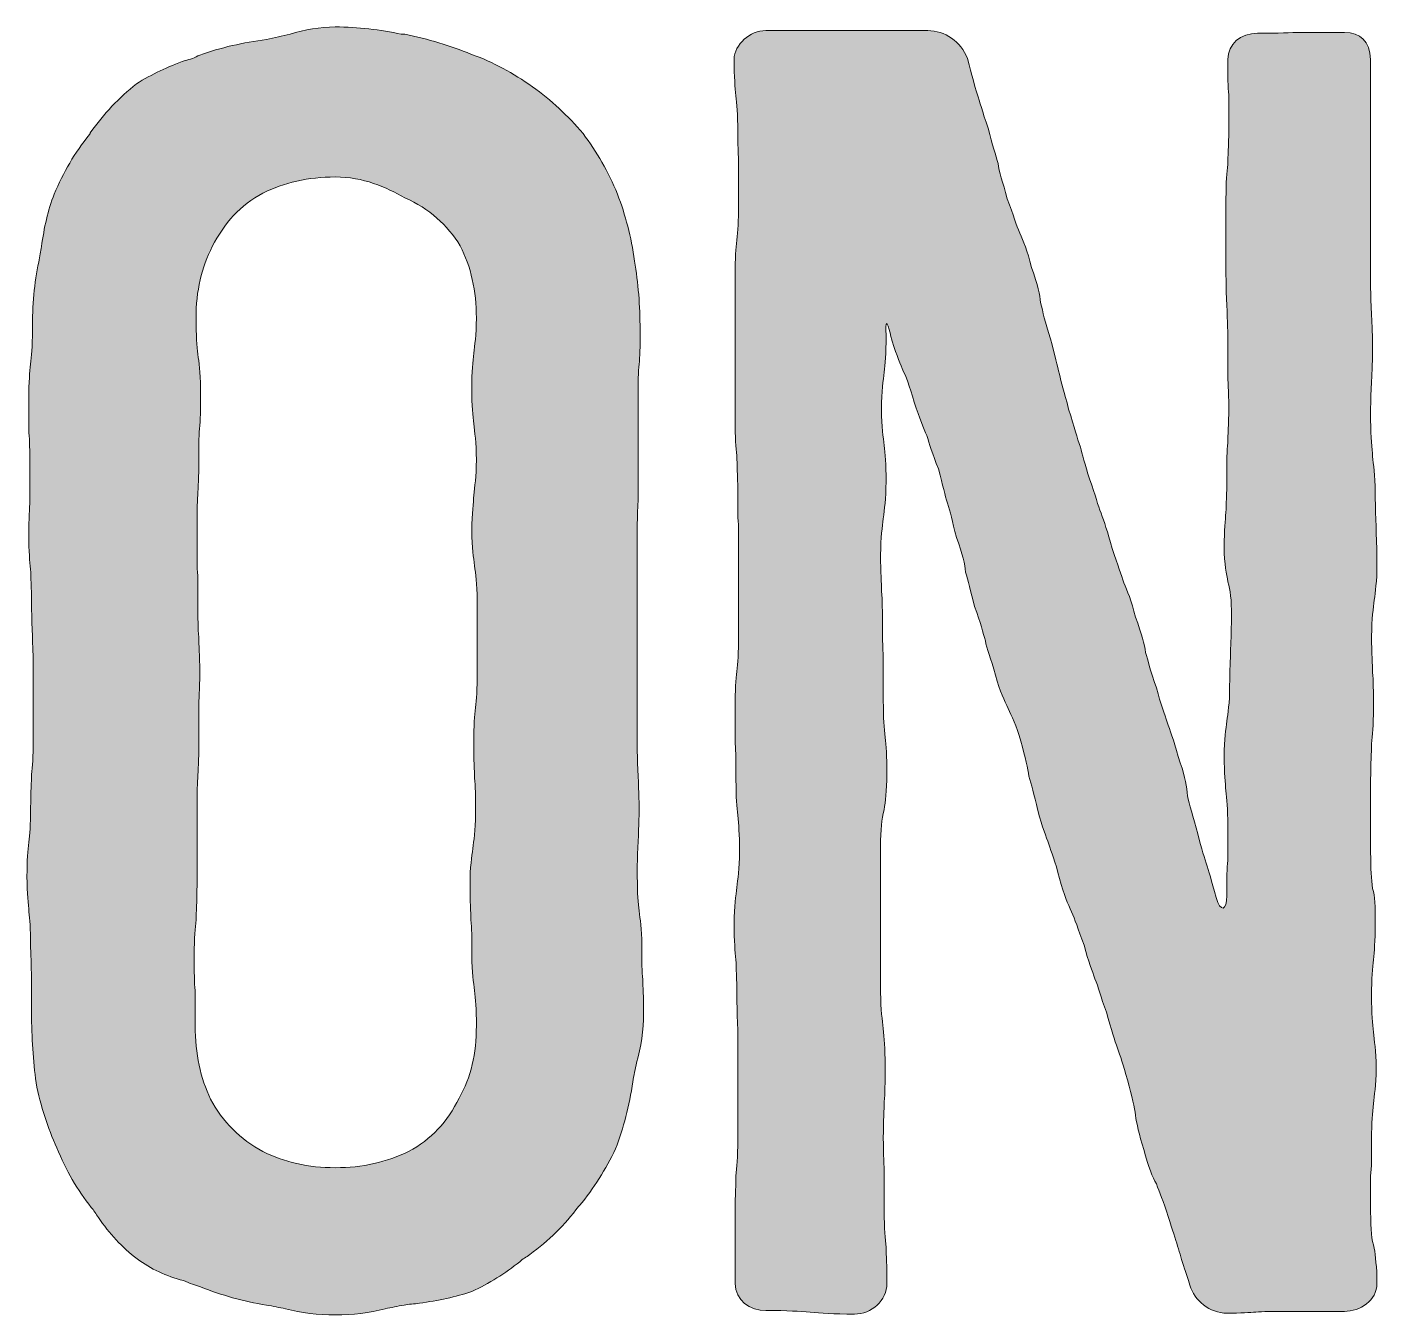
# Model space of a CAD drawing. Header units: inches. Extents: x 149 to 931, y -775 to -304.
# Drawn here: x 192.4 to 343.3, y -448.1 to -304.1 of the extents above; entities that cross this region are included whole.
import ezdxf

# ---------------------------------------------------------------- set-up
doc = ezdxf.new("R2010")
doc.units = ezdxf.units.IN
doc.header["$MEASUREMENT"] = 0
doc.layers.add('Layer 1', color=7, linetype='Continuous')

# ---------------------------------------------------------------- blocks, each defined once
blk = doc.blocks.new('block 4')
at = {"layer": 'Layer 1', "true_color": 0xffffff}
h = blk.add_hatch(color=7, dxfattribs=at)
h.dxf.hatch_style = 2
edge = h.paths.add_edge_path()
edge.add_spline(control_points=[(236.26, -446.8), (235.66, -446.9), (235.05, -446.9), (234.54, -447), (233.84, -447.1), (233.13, -447.31), (232.42, -447.41), (230.7, -447.91), (228.78, -448.11), (226.86, -448.11), (224.94, -448.11), (223.02, -447.91), (221.3, -447.41), (220.59, -447.31), (219.89, -447.1), (219.18, -447), (216.55, -446.6), (214.12, -445.89), (211.8, -444.98), (211.19, -444.78), (210.59, -444.58), (209.88, -444.27), (207.96, -443.77), (206.24, -442.96), (204.72, -441.85), (203.01, -440.53), (201.59, -439.02), (200.38, -437.2), (200.08, -436.79), (199.87, -436.39), (199.57, -436.09), (198.05, -434.17), (196.74, -431.94), (195.73, -429.41), (194.72, -427.19), (193.91, -424.76), (193.4, -422.14), (193.1, -419.71), (192.9, -417.08), (192.9, -414.35), (192.9, -414.35), (192.9, -412.53), (192.9, -412.53), (192.9, -410.61), (192.9, -409.6), (192.8, -406.77), (192.8, -404.85), (192.7, -403.84), (192.59, -403.03), (192.59, -402.12), (192.39, -401.11), (192.39, -399.09), (192.39, -397.17), (192.49, -396.16), (192.59, -395.25), (192.7, -394.34), (192.8, -393.43), (192.8, -391.41), (192.8, -389.49), (192.9, -388.48), (192.9, -387.67), (193, -386.76), (193.1, -385.75), (193.1, -383.83), (193.1, -383.83), (193.1, -379.99), (193.1, -379.99), (193.1, -379.99), (193.1, -376.15), (193.1, -376.15), (193.1, -374.22), (193, -373.21), (193, -372.3), (193, -371.5), (192.9, -370.48), (192.9, -368.56), (192.9, -366.64), (192.8, -365.63), (192.8, -364.72), (192.7, -363.81), (192.59, -362.8), (192.59, -360.88), (192.59, -358.96), (192.7, -357.95), (192.7, -357.04), (192.7, -357.04), (192.7, -353.3), (192.7, -353.3), (192.7, -351.28), (192.7, -350.37), (192.59, -349.46), (192.59, -349.46), (192.59, -345.62), (192.59, -345.62), (192.59, -343.7), (192.7, -342.69), (192.8, -341.78), (192.9, -340.87), (193, -339.96), (193, -337.94), (193, -335.21), (193.2, -332.68), (193.71, -330.36), (193.81, -329.75), (193.91, -329.14), (194.01, -328.64), (194.31, -326.51), (194.72, -324.59), (195.43, -322.77), (196.44, -320.35), (197.75, -318.12), (199.37, -316.1), (199.47, -316), (199.47, -316), (199.47, -315.9), (200.98, -313.78), (202.7, -311.96), (204.62, -310.44), (206.34, -309.33), (208.16, -308.52), (210.08, -307.81), (210.59, -307.71), (211.19, -307.51), (211.7, -307.21), (214.02, -306.4), (216.55, -305.79), (219.18, -305.49), (220.09, -305.29), (220.9, -305.08), (221.81, -304.88), (223.42, -304.38), (225.14, -304.07), (226.86, -304.07), (229.39, -304.07), (231.91, -304.38), (234.24, -304.88), (234.24, -304.88), (234.64, -304.88), (234.64, -304.88), (237.27, -305.39), (239.7, -306.2), (242.02, -307.11), (244.55, -308.02), (246.77, -309.23), (248.9, -310.75), (251.02, -312.26), (252.84, -313.98), (254.56, -316), (256.07, -318.02), (257.39, -320.25), (258.4, -322.77), (259.31, -325.1), (259.92, -327.53), (260.32, -330.25), (260.72, -332.68), (260.93, -335.21), (260.93, -337.94), (260.93, -339.96), (260.93, -340.97), (260.82, -341.78), (260.72, -342.69), (260.72, -343.7), (260.72, -345.62), (260.72, -345.62), (260.72, -349.46), (260.72, -349.46), (260.72, -349.46), (260.72, -353.3), (260.72, -353.3), (260.72, -353.3), (260.72, -357.14), (260.72, -357.14), (260.62, -357.95), (260.62, -358.96), (260.62, -360.98), (260.62, -360.98), (260.62, -364.72), (260.62, -364.72), (260.62, -364.72), (260.62, -368.56), (260.62, -368.56), (260.62, -368.56), (260.62, -372.41), (260.62, -372.41), (260.62, -372.41), (260.62, -376.25), (260.62, -376.25), (260.62, -376.25), (260.62, -379.99), (260.62, -379.99), (260.62, -379.99), (260.62, -383.83), (260.62, -383.83), (260.62, -385.75), (260.62, -386.76), (260.72, -387.67), (260.72, -388.58), (260.82, -389.59), (260.82, -391.51), (260.82, -393.43), (260.72, -394.44), (260.72, -395.35), (260.62, -396.16), (260.62, -397.17), (260.62, -399.09), (260.62, -401.11), (260.72, -402.02), (260.82, -402.93), (260.93, -403.84), (261.13, -404.85), (261.13, -406.77), (261.13, -408.69), (261.13, -409.7), (261.23, -410.61), (261.23, -411.42), (261.33, -412.43), (261.33, -414.35), (261.33, -416.27), (261.03, -418.19), (260.52, -419.91), (260.42, -420.62), (260.22, -421.33), (260.12, -422.03), (259.71, -424.76), (259.1, -427.19), (258.2, -429.52), (257.08, -431.84), (255.77, -433.96), (254.15, -435.88), (254.15, -435.88), (254.05, -435.98), (254.05, -435.98), (252.54, -438.01), (250.72, -439.82), (248.59, -441.34), (248.19, -441.65), (247.78, -441.85), (247.48, -442.15), (245.86, -443.46), (244.04, -444.58), (242.12, -445.49), (240.3, -446.09), (238.38, -446.5), (236.26, -446.8)], knot_values=[0, 0, 0, 0, 1, 1, 1, 2, 2, 2, 3, 3, 3, 4, 4, 4, 5, 5, 5, 6, 6, 6, 7, 7, 7, 8, 8, 8, 9, 9, 9, 10, 10, 10, 11, 11, 11, 12, 12, 12, 13, 13, 13, 14, 14, 14, 15, 15, 15, 16, 16, 16, 17, 17, 17, 18, 18, 18, 19, 19, 19, 20, 20, 20, 21, 21, 21, 22, 22, 22, 23, 23, 23, 24, 24, 24, 25, 25, 25, 26, 26, 26, 27, 27, 27, 28, 28, 28, 29, 29, 29, 30, 30, 30, 31, 31, 31, 32, 32, 32, 33, 33, 33, 34, 34, 34, 35, 35, 35, 36, 36, 36, 37, 37, 37, 38, 38, 38, 39, 39, 39, 40, 40, 40, 41, 41, 41, 42, 42, 42, 43, 43, 43, 44, 44, 44, 45, 45, 45, 46, 46, 46, 47, 47, 47, 48, 48, 48, 49, 49, 49, 50, 50, 50, 51, 51, 51, 52, 52, 52, 53, 53, 53, 54, 54, 54, 55, 55, 55, 56, 56, 56, 57, 57, 57, 58, 58, 58, 59, 59, 59, 60, 60, 60, 61, 61, 61, 62, 62, 62, 63, 63, 63, 64, 64, 64, 65, 65, 65, 66, 66, 66, 67, 67, 67, 68, 68, 68, 69, 69, 69, 70, 70, 70, 71, 71, 71, 72, 72, 72, 73, 73, 73, 74, 74, 74, 75, 75, 75, 76, 76, 76, 77, 77, 77, 78, 78, 78, 79, 79, 79, 80, 80, 80, 81, 81, 81, 81], degree=3, periodic=1)
edge = h.paths.add_edge_path()
edge.add_spline(control_points=[(226.86, -431.64), (229.89, -431.64), (232.62, -431.03), (235.05, -429.82), (237.58, -428.5), (239.4, -426.48), (240.71, -423.86), (242.02, -421.53), (242.63, -418.9), (242.63, -415.77), (242.63, -413.85), (242.53, -412.74), (242.43, -411.83), (242.33, -410.92), (242.12, -409.91), (242.12, -407.88), (242.12, -405.86), (242.12, -404.85), (242.02, -403.94), (242.02, -403.03), (241.92, -401.92), (241.92, -400), (241.92, -397.98), (242.12, -396.87), (242.23, -395.96), (242.33, -395.05), (242.53, -394.04), (242.53, -392.01), (242.53, -389.99), (242.53, -388.98), (242.43, -388.07), (242.43, -387.16), (242.33, -386.15), (242.33, -384.13), (242.33, -382.11), (242.43, -381.1), (242.53, -380.19), (242.63, -379.28), (242.73, -378.17), (242.73, -376.25), (242.73, -376.25), (242.73, -372.2), (242.73, -372.2), (242.73, -372.2), (242.73, -368.26), (242.73, -368.26), (242.73, -366.24), (242.53, -365.23), (242.43, -364.32), (242.33, -363.41), (242.12, -362.4), (242.12, -360.38), (242.12, -358.36), (242.33, -357.34), (242.33, -356.43), (242.43, -355.52), (242.63, -354.41), (242.63, -352.49), (242.63, -350.47), (242.43, -349.36), (242.33, -348.45), (242.23, -347.54), (242.12, -346.53), (242.12, -344.51), (242.12, -342.59), (242.23, -341.47), (242.33, -340.56), (242.43, -339.65), (242.63, -338.64), (242.63, -336.62), (242.63, -333.59), (242.02, -330.86), (240.81, -328.54), (239.4, -326.21), (237.37, -324.39), (234.64, -323.18), (232.52, -321.97), (229.99, -320.85), (226.86, -320.85), (223.83, -320.85), (221.1, -321.46), (218.77, -322.67), (216.25, -323.99), (214.43, -326.01), (213.11, -328.64), (211.9, -330.96), (211.29, -333.59), (211.29, -336.62), (211.29, -338.64), (211.4, -339.76), (211.5, -340.67), (211.6, -341.58), (211.8, -342.59), (211.8, -344.51), (211.8, -346.53), (211.8, -347.54), (211.7, -348.65), (211.6, -349.56), (211.6, -350.57), (211.6, -352.49), (211.6, -354.51), (211.5, -355.52), (211.5, -356.43), (211.4, -357.34), (211.4, -358.46), (211.4, -360.38), (211.4, -360.38), (211.4, -364.32), (211.4, -364.32), (211.5, -365.23), (211.5, -366.34), (211.5, -368.36), (211.5, -370.28), (211.5, -371.39), (211.6, -372.3), (211.6, -373.21), (211.7, -374.22), (211.7, -376.25), (211.7, -378.27), (211.6, -379.28), (211.6, -380.19), (211.6, -380.19), (211.6, -384.13), (211.6, -384.13), (211.6, -386.15), (211.5, -387.16), (211.5, -388.07), (211.4, -388.98), (211.4, -390.09), (211.4, -392.12), (211.4, -392.12), (211.4, -396.06), (211.4, -396.06), (211.4, -396.06), (211.4, -400), (211.4, -400), (211.4, -402.02), (211.29, -403.03), (211.29, -403.94), (211.19, -404.85), (211.09, -405.86), (211.09, -407.88), (211.09, -409.91), (211.09, -410.92), (211.19, -411.83), (211.19, -411.83), (211.19, -415.77), (211.19, -415.77), (211.19, -418.9), (211.8, -421.63), (212.91, -423.96), (214.23, -426.48), (216.25, -428.5), (218.77, -429.82), (221.1, -431.03), (223.83, -431.64), (226.86, -431.64)], knot_values=[0, 0, 0, 0, 1, 1, 1, 2, 2, 2, 3, 3, 3, 4, 4, 4, 5, 5, 5, 6, 6, 6, 7, 7, 7, 8, 8, 8, 9, 9, 9, 10, 10, 10, 11, 11, 11, 12, 12, 12, 13, 13, 13, 14, 14, 14, 15, 15, 15, 16, 16, 16, 17, 17, 17, 18, 18, 18, 19, 19, 19, 20, 20, 20, 21, 21, 21, 22, 22, 22, 23, 23, 23, 24, 24, 24, 25, 25, 25, 26, 26, 26, 27, 27, 27, 28, 28, 28, 29, 29, 29, 30, 30, 30, 31, 31, 31, 32, 32, 32, 33, 33, 33, 34, 34, 34, 35, 35, 35, 36, 36, 36, 37, 37, 37, 38, 38, 38, 39, 39, 39, 40, 40, 40, 41, 41, 41, 42, 42, 42, 43, 43, 43, 44, 44, 44, 45, 45, 45, 46, 46, 46, 47, 47, 47, 48, 48, 48, 49, 49, 49, 50, 50, 50, 51, 51, 51, 52, 52, 52, 52], degree=3, periodic=1)
h = blk.add_hatch(color=7, dxfattribs=at)
h.dxf.hatch_style = 2
edge = h.paths.add_edge_path()
edge.add_spline(control_points=[(343.21, -360.07), (343.21, -361.18), (343.31, -362.09), (343.31, -364.12), (343.31, -366.14), (343.11, -367.25), (343.01, -368.16), (342.91, -369.07), (342.71, -370.18), (342.71, -372.2), (342.71, -374.22), (342.81, -375.34), (342.81, -376.25), (342.91, -377.16), (342.91, -378.27), (342.91, -380.29), (342.91, -382.21), (342.81, -383.32), (342.71, -384.23), (342.71, -385.34), (342.6, -386.25), (342.6, -388.27), (342.6, -388.27), (342.6, -392.32), (342.6, -392.32), (342.6, -392.32), (342.6, -396.36), (342.6, -396.36), (342.6, -398.38), (342.71, -399.29), (342.81, -400.4), (343.11, -401.31), (343.11, -402.33), (343.11, -404.35), (343.11, -406.37), (343.01, -407.48), (342.91, -408.39), (342.81, -409.3), (342.71, -410.41), (342.71, -412.43), (342.71, -414.45), (342.81, -415.57), (342.91, -416.48), (343.01, -417.39), (343.21, -418.5), (343.21, -420.52), (343.21, -422.54), (343.01, -423.55), (342.91, -424.46), (342.81, -425.57), (342.71, -426.48), (342.71, -428.5), (342.71, -430.53), (342.71, -431.64), (342.6, -432.55), (342.6, -432.55), (342.6, -436.59), (342.6, -436.59), (342.6, -438.61), (342.71, -439.72), (343.01, -440.63), (343.11, -441.54), (343.31, -442.66), (343.31, -444.58), (343.31, -446.5), (341.39, -447.71), (339.67, -447.71), (339.67, -447.71), (336.34, -447.71), (336.34, -447.71), (336.34, -447.71), (333.1, -447.71), (333.1, -447.71), (331.49, -447.71), (330.58, -447.71), (329.77, -447.81), (329.06, -447.81), (328.15, -447.91), (326.53, -447.91), (324.61, -447.91), (322.89, -446.5), (322.39, -444.78), (322.19, -444.07), (321.98, -443.46), (321.78, -442.96), (321.17, -440.84), (320.97, -440.23), (319.96, -437.1), (319.46, -435.38), (318.95, -434.37), (318.65, -433.46), (318.24, -432.65), (317.74, -431.64), (317.23, -429.62), (316.73, -427.9), (316.42, -426.68), (316.32, -425.78), (316.22, -424.87), (315.92, -423.75), (315.41, -421.83), (314.91, -420.12), (314.61, -419.1), (314.3, -418.29), (314, -417.39), (313.6, -416.27), (313.09, -414.25), (312.38, -412.53), (312.18, -411.42), (311.77, -410.51), (311.47, -409.6), (311.07, -408.69), (310.56, -406.77), (309.85, -404.85), (309.55, -403.84), (309.15, -403.03), (308.74, -402.12), (308.34, -401.21), (307.83, -399.29), (307.33, -397.37), (306.92, -396.36), (306.62, -395.45), (306.32, -394.64), (305.91, -393.63), (305.41, -391.71), (304.9, -389.79), (304.7, -388.78), (304.4, -387.87), (304.29, -386.96), (303.99, -385.85), (303.49, -383.93), (302.98, -382.21), (302.48, -381.1), (302.07, -380.29), (301.67, -379.38), (301.16, -378.47), (300.66, -376.55), (300.15, -374.63), (299.64, -373.62), (299.54, -372.71), (299.24, -371.8), (299.04, -370.79), (298.33, -368.87), (297.83, -367.15), (297.62, -365.94), (297.32, -365.03), (297.22, -364.12), (297.02, -363.11), (296.31, -361.18), (295.8, -359.26), (295.6, -358.25), (295.3, -357.34), (295, -356.43), (294.79, -355.42), (294.29, -353.5), (293.58, -351.78), (293.28, -350.67), (292.97, -349.76), (292.57, -348.95), (292.27, -347.94), (291.56, -346.02), (291.05, -344.1), (290.65, -343.19), (290.24, -342.28), (289.94, -341.47), (289.44, -340.46), (288.93, -338.54), (288.93, -338.54), (288.93, -338.44), (288.93, -338.44), (288.53, -336.83), (288.32, -336.83), (288.43, -338.54), (288.43, -338.54), (288.43, -338.64), (288.43, -338.64), (288.43, -340.67), (288.32, -341.78), (288.22, -342.69), (288.12, -343.6), (287.92, -344.71), (287.92, -346.83), (287.92, -348.85), (288.12, -349.97), (288.22, -350.87), (288.32, -351.78), (288.43, -352.9), (288.43, -354.92), (288.43, -356.94), (288.22, -357.95), (288.12, -359.06), (288.02, -359.97), (287.82, -361.08), (287.82, -363.11), (287.82, -365.13), (287.92, -366.24), (287.92, -367.15), (288.02, -368.26), (288.02, -369.27), (288.02, -371.29), (288.02, -373.31), (288.12, -374.43), (288.12, -375.34), (288.12, -375.34), (288.12, -379.38), (288.12, -379.38), (288.12, -381.5), (288.22, -382.41), (288.32, -383.52), (288.43, -384.43), (288.53, -385.55), (288.53, -387.57), (288.53, -389.59), (288.32, -390.7), (288.22, -391.61), (287.92, -392.72), (287.82, -393.73), (287.82, -395.75), (287.82, -395.75), (287.82, -399.8), (287.82, -399.8), (287.82, -399.8), (287.82, -403.84), (287.82, -403.84), (287.82, -403.84), (287.82, -407.99), (287.82, -407.99), (287.82, -407.99), (287.82, -412.03), (287.82, -412.03), (287.82, -414.05), (288.02, -415.16), (288.12, -416.07), (288.22, -417.18), (288.32, -418.19), (288.32, -420.22), (288.32, -422.24), (288.32, -423.35), (288.22, -424.26), (288.22, -425.17), (288.12, -426.28), (288.12, -428.3), (288.12, -430.32), (288.22, -431.33), (288.22, -432.45), (288.22, -432.45), (288.22, -436.49), (288.22, -436.49), (288.22, -438.51), (288.32, -439.62), (288.43, -440.53), (288.43, -441.44), (288.53, -442.55), (288.53, -444.58), (288.53, -446.5), (286.81, -448.01), (284.89, -448.01), (282.46, -448.01), (281.15, -447.91), (279.94, -447.81), (278.72, -447.71), (277.51, -447.61), (274.98, -447.61), (273.26, -447.61), (271.55, -446.5), (271.55, -444.58), (271.55, -444.58), (271.55, -440.63), (271.55, -440.63), (271.55, -440.63), (271.55, -436.59), (271.55, -436.59), (271.55, -434.57), (271.65, -433.46), (271.65, -432.55), (271.75, -431.64), (271.85, -430.53), (271.85, -428.5), (271.85, -428.5), (271.85, -424.46), (271.85, -424.46), (271.85, -424.46), (271.85, -420.42), (271.85, -420.42), (271.85, -420.42), (271.85, -416.38), (271.85, -416.38), (271.85, -415.47), (271.75, -414.45), (271.75, -412.43), (271.75, -410.41), (271.65, -409.3), (271.65, -408.39), (271.55, -407.48), (271.44, -406.37), (271.44, -404.35), (271.44, -402.33), (271.65, -401.21), (271.75, -400.3), (271.85, -399.39), (272.05, -398.28), (272.05, -396.26), (272.05, -394.24), (271.95, -393.33), (271.85, -392.22), (271.75, -391.31), (271.65, -390.3), (271.65, -388.27), (271.65, -386.25), (271.65, -385.14), (271.55, -384.23), (271.55, -384.23), (271.55, -380.19), (271.55, -380.19), (271.55, -378.17), (271.65, -377.05), (271.75, -376.15), (271.85, -375.23), (271.95, -374.12), (271.95, -372.1), (271.95, -372.1), (271.95, -368.16), (271.95, -368.16), (271.95, -368.16), (271.95, -364.12), (271.95, -364.12), (271.95, -364.12), (271.95, -360.07), (271.95, -360.07), (271.85, -359.16), (271.85, -358.05), (271.85, -356.03), (271.85, -354.01), (271.75, -353.1), (271.75, -351.99), (271.65, -351.08), (271.55, -350.07), (271.55, -348.04), (271.55, -348.04), (271.55, -344), (271.55, -344), (271.55, -344), (271.55, -339.96), (271.55, -339.96), (271.55, -339.96), (271.55, -335.91), (271.55, -335.91), (271.55, -335.91), (271.55, -331.87), (271.55, -331.87), (271.55, -329.85), (271.65, -328.84), (271.75, -327.93), (271.85, -326.82), (271.95, -325.91), (271.95, -323.89), (271.95, -323.89), (271.95, -319.84), (271.95, -319.84), (271.95, -318.93), (271.85, -317.82), (271.85, -315.8), (271.85, -313.78), (271.75, -312.67), (271.65, -311.76), (271.55, -310.85), (271.44, -309.73), (271.44, -307.71), (271.44, -306), (273.26, -304.48), (274.98, -304.48), (274.98, -304.48), (279.53, -304.48), (279.53, -304.48), (279.53, -304.48), (284.08, -304.48), (284.08, -304.48), (284.08, -304.48), (288.63, -304.48), (288.63, -304.48), (288.63, -304.48), (293.08, -304.48), (293.08, -304.48), (295, -304.48), (296.82, -305.69), (297.52, -307.61), (298.03, -309.53), (298.33, -310.65), (298.63, -311.55), (298.94, -312.46), (299.14, -313.47), (299.85, -315.4), (300.35, -317.32), (300.66, -318.43), (300.96, -319.34), (301.06, -320.25), (301.47, -321.36), (301.97, -323.28), (302.68, -325.2), (302.98, -326.21), (303.38, -327.12), (303.79, -328.03), (304.19, -329.04), (304.7, -330.96), (305.41, -332.98), (305.61, -333.99), (305.71, -334.9), (306.01, -336.02), (306.11, -336.93), (306.82, -338.95), (307.33, -340.87), (307.53, -341.98), (307.83, -342.89), (307.93, -343.8), (308.34, -344.81), (308.84, -346.83), (309.55, -348.95), (309.75, -349.97), (310.16, -351.08), (310.36, -351.78), (310.66, -353), (311.17, -354.62), (311.88, -356.54), (312.08, -357.55), (312.48, -358.46), (312.79, -359.37), (313.19, -360.48), (313.7, -362.4), (314.4, -364.32), (314.71, -365.33), (315.01, -366.24), (315.41, -367.15), (315.82, -368.16), (316.32, -370.08), (317.03, -372), (317.33, -373.11), (317.43, -374.02), (317.74, -374.93), (317.94, -376.04), (318.65, -377.96), (319.15, -379.89), (319.56, -380.9), (319.86, -381.81), (320.16, -382.71), (320.57, -383.73), (321.07, -385.65), (321.78, -387.67), (321.98, -388.58), (322.09, -389.69), (322.19, -390.6), (322.59, -391.71), (323.1, -393.63), (323.6, -395.55), (323.9, -396.66), (324.21, -397.57), (324.51, -398.48), (324.81, -399.49), (325.32, -401.42), (325.82, -403.13), (326.53, -402.93), (326.53, -401.21), (326.53, -399.19), (326.53, -398.18), (326.63, -397.27), (326.63, -397.27), (326.63, -393.43), (326.63, -393.43), (326.63, -391.41), (326.53, -390.4), (326.43, -389.49), (326.33, -388.58), (326.23, -387.57), (326.23, -385.65), (326.23, -383.62), (326.43, -382.61), (326.53, -381.7), (326.63, -380.8), (326.84, -379.78), (326.84, -377.76), (326.84, -375.84), (326.94, -374.83), (326.94, -373.92), (326.94, -373.01), (327.04, -372), (327.04, -369.98), (327.04, -368.06), (326.94, -367.05), (326.63, -366.14), (326.53, -365.23), (326.23, -364.22), (326.23, -362.2), (326.23, -360.28), (326.33, -359.26), (326.43, -358.36), (326.43, -357.44), (326.53, -356.43), (326.53, -354.41), (326.53, -352.49), (326.53, -351.48), (326.63, -350.57), (326.63, -349.66), (326.74, -348.65), (326.74, -346.63), (326.74, -344.71), (326.63, -343.7), (326.63, -342.79), (326.63, -342.79), (326.63, -338.85), (326.63, -338.85), (326.63, -336.93), (326.53, -335.91), (326.53, -335), (326.43, -334.1), (326.43, -333.08), (326.43, -331.06), (326.43, -331.06), (326.43, -327.22), (326.43, -327.22), (326.43, -327.22), (326.43, -323.28), (326.43, -323.28), (326.43, -321.36), (326.53, -320.35), (326.63, -319.44), (326.63, -318.53), (326.74, -317.52), (326.74, -315.5), (326.74, -315.5), (326.74, -311.66), (326.74, -311.66), (326.63, -310.75), (326.63, -309.73), (326.63, -307.71), (326.63, -306), (328.05, -304.78), (329.97, -304.78), (332.4, -304.78), (333.61, -304.68), (334.82, -304.68), (334.82, -304.68), (339.67, -304.68), (339.67, -304.68), (341.49, -304.68), (342.5, -305.69), (342.6, -307.71), (342.6, -307.71), (342.6, -311.76), (342.6, -311.76), (342.6, -311.76), (342.6, -315.8), (342.6, -315.8), (342.6, -315.8), (342.6, -319.84), (342.6, -319.84), (342.6, -319.84), (342.6, -323.89), (342.6, -323.89), (342.6, -323.89), (342.6, -327.93), (342.6, -327.93), (342.6, -327.93), (342.6, -331.97), (342.6, -331.97), (342.6, -333.99), (342.6, -334.9), (342.71, -336.02), (342.71, -336.93), (342.81, -337.94), (342.81, -339.96), (342.81, -341.98), (342.71, -343.09), (342.71, -344), (342.6, -344.91), (342.6, -346.02), (342.6, -348.04), (342.6, -350.07), (342.81, -351.18), (342.81, -352.09), (342.91, -353), (343.11, -354.11), (343.11, -356.13), (343.11, -358.15), (343.21, -359.16), (343.21, -360.07)], knot_values=[0, 0, 0, 0, 1, 1, 1, 2, 2, 2, 3, 3, 3, 4, 4, 4, 5, 5, 5, 6, 6, 6, 7, 7, 7, 8, 8, 8, 9, 9, 9, 10, 10, 10, 11, 11, 11, 12, 12, 12, 13, 13, 13, 14, 14, 14, 15, 15, 15, 16, 16, 16, 17, 17, 17, 18, 18, 18, 19, 19, 19, 20, 20, 20, 21, 21, 21, 22, 22, 22, 23, 23, 23, 24, 24, 24, 25, 25, 25, 26, 26, 26, 27, 27, 27, 28, 28, 28, 29, 29, 29, 30, 30, 30, 31, 31, 31, 32, 32, 32, 33, 33, 33, 34, 34, 34, 35, 35, 35, 36, 36, 36, 37, 37, 37, 38, 38, 38, 39, 39, 39, 40, 40, 40, 41, 41, 41, 42, 42, 42, 43, 43, 43, 44, 44, 44, 45, 45, 45, 46, 46, 46, 47, 47, 47, 48, 48, 48, 49, 49, 49, 50, 50, 50, 51, 51, 51, 52, 52, 52, 53, 53, 53, 54, 54, 54, 55, 55, 55, 56, 56, 56, 57, 57, 57, 58, 58, 58, 59, 59, 59, 60, 60, 60, 61, 61, 61, 62, 62, 62, 63, 63, 63, 64, 64, 64, 65, 65, 65, 66, 66, 66, 67, 67, 67, 68, 68, 68, 69, 69, 69, 70, 70, 70, 71, 71, 71, 72, 72, 72, 73, 73, 73, 74, 74, 74, 75, 75, 75, 76, 76, 76, 77, 77, 77, 78, 78, 78, 79, 79, 79, 80, 80, 80, 81, 81, 81, 82, 82, 82, 83, 83, 83, 84, 84, 84, 85, 85, 85, 86, 86, 86, 87, 87, 87, 88, 88, 88, 89, 89, 89, 90, 90, 90, 91, 91, 91, 92, 92, 92, 93, 93, 93, 94, 94, 94, 95, 95, 95, 96, 96, 96, 97, 97, 97, 98, 98, 98, 99, 99, 99, 100, 100, 100, 101, 101, 101, 102, 102, 102, 103, 103, 103, 104, 104, 104, 105, 105, 105, 106, 106, 106, 107, 107, 107, 108, 108, 108, 109, 109, 109, 110, 110, 110, 111, 111, 111, 112, 112, 112, 113, 113, 113, 114, 114, 114, 115, 115, 115, 116, 116, 116, 117, 117, 117, 118, 118, 118, 119, 119, 119, 120, 120, 120, 121, 121, 121, 122, 122, 122, 123, 123, 123, 124, 124, 124, 125, 125, 125, 126, 126, 126, 127, 127, 127, 128, 128, 128, 129, 129, 129, 130, 130, 130, 131, 131, 131, 132, 132, 132, 133, 133, 133, 134, 134, 134, 135, 135, 135, 136, 136, 136, 137, 137, 137, 138, 138, 138, 139, 139, 139, 140, 140, 140, 141, 141, 141, 142, 142, 142, 143, 143, 143, 144, 144, 144, 145, 145, 145, 146, 146, 146, 147, 147, 147, 148, 148, 148, 149, 149, 149, 150, 150, 150, 151, 151, 151, 152, 152, 152, 153, 153, 153, 154, 154, 154, 155, 155, 155, 156, 156, 156, 157, 157, 157, 158, 158, 158, 159, 159, 159, 160, 160, 160, 161, 161, 161, 162, 162, 162, 163, 163, 163, 164, 164, 164, 165, 165, 165, 166, 166, 166, 167, 167, 167, 168, 168, 168, 169, 169, 169, 170, 170, 170, 171, 171, 171, 172, 172, 172, 173, 173, 173, 174, 174, 174, 175, 175, 175, 176, 176, 176, 177, 177, 177, 178, 178, 178, 179, 179, 179, 180, 180, 180, 181, 181, 181, 182, 182, 182, 183, 183, 183, 184, 184, 184, 185, 185, 185, 186, 186, 186, 187, 187, 187, 188, 188, 188, 189, 189, 189, 190, 190, 190, 191, 191, 191, 192, 192, 192, 193, 193, 193, 194, 194, 194, 194], degree=3, periodic=1)
at = {"layer": 'Layer 1', "lineweight": 0}
for points, knots in [([(236.26, -446.8), (235.66, -446.9), (235.05, -446.9), (234.54, -447), (233.84, -447.1), (233.13, -447.31), (232.42, -447.41), (230.7, -447.91), (228.78, -448.11), (226.86, -448.11), (224.94, -448.11), (223.02, -447.91), (221.3, -447.41), (220.59, -447.31), (219.89, -447.1), (219.18, -447), (216.55, -446.6), (214.12, -445.89), (211.8, -444.98), (211.19, -444.78), (210.59, -444.58), (209.88, -444.27), (207.96, -443.77), (206.24, -442.96), (204.72, -441.85), (203.01, -440.53), (201.59, -439.02), (200.38, -437.2), (200.08, -436.79), (199.87, -436.39), (199.57, -436.09), (198.05, -434.17), (196.74, -431.94), (195.73, -429.41), (194.72, -427.19), (193.91, -424.76), (193.4, -422.14), (193.1, -419.71), (192.9, -417.08), (192.9, -414.35), (192.9, -414.35), (192.9, -412.53), (192.9, -412.53), (192.9, -410.61), (192.9, -409.6), (192.8, -406.77), (192.8, -404.85), (192.7, -403.84), (192.59, -403.03), (192.59, -402.12), (192.39, -401.11), (192.39, -399.09), (192.39, -397.17), (192.49, -396.16), (192.59, -395.25), (192.7, -394.34), (192.8, -393.43), (192.8, -391.41), (192.8, -389.49), (192.9, -388.48), (192.9, -387.67), (193, -386.76), (193.1, -385.75), (193.1, -383.83), (193.1, -383.83), (193.1, -379.99), (193.1, -379.99), (193.1, -379.99), (193.1, -376.15), (193.1, -376.15), (193.1, -374.22), (193, -373.21), (193, -372.3), (193, -371.5), (192.9, -370.48), (192.9, -368.56), (192.9, -366.64), (192.8, -365.63), (192.8, -364.72), (192.7, -363.81), (192.59, -362.8), (192.59, -360.88), (192.59, -358.96), (192.7, -357.95), (192.7, -357.04), (192.7, -357.04), (192.7, -353.3), (192.7, -353.3), (192.7, -351.28), (192.7, -350.37), (192.59, -349.46), (192.59, -349.46), (192.59, -345.62), (192.59, -345.62), (192.59, -343.7), (192.7, -342.69), (192.8, -341.78), (192.9, -340.87), (193, -339.96), (193, -337.94), (193, -335.21), (193.2, -332.68), (193.71, -330.36), (193.81, -329.75), (193.91, -329.14), (194.01, -328.64), (194.31, -326.51), (194.72, -324.59), (195.43, -322.77), (196.44, -320.35), (197.75, -318.12), (199.37, -316.1), (199.47, -316), (199.47, -316), (199.47, -315.9), (200.98, -313.78), (202.7, -311.96), (204.62, -310.44), (206.34, -309.33), (208.16, -308.52), (210.08, -307.81), (210.59, -307.71), (211.19, -307.51), (211.7, -307.21), (214.02, -306.4), (216.55, -305.79), (219.18, -305.49), (220.09, -305.29), (220.9, -305.08), (221.81, -304.88), (223.42, -304.38), (225.14, -304.07), (226.86, -304.07), (229.39, -304.07), (231.91, -304.38), (234.24, -304.88), (234.24, -304.88), (234.64, -304.88), (234.64, -304.88), (237.27, -305.39), (239.7, -306.2), (242.02, -307.11), (244.55, -308.02), (246.77, -309.23), (248.9, -310.75), (251.02, -312.26), (252.84, -313.98), (254.56, -316), (256.07, -318.02), (257.39, -320.25), (258.4, -322.77), (259.31, -325.1), (259.92, -327.53), (260.32, -330.25), (260.72, -332.68), (260.93, -335.21), (260.93, -337.94), (260.93, -339.96), (260.93, -340.97), (260.82, -341.78), (260.72, -342.69), (260.72, -343.7), (260.72, -345.62), (260.72, -345.62), (260.72, -349.46), (260.72, -349.46), (260.72, -349.46), (260.72, -353.3), (260.72, -353.3), (260.72, -353.3), (260.72, -357.14), (260.72, -357.14), (260.62, -357.95), (260.62, -358.96), (260.62, -360.98), (260.62, -360.98), (260.62, -364.72), (260.62, -364.72), (260.62, -364.72), (260.62, -368.56), (260.62, -368.56), (260.62, -368.56), (260.62, -372.41), (260.62, -372.41), (260.62, -372.41), (260.62, -376.25), (260.62, -376.25), (260.62, -376.25), (260.62, -379.99), (260.62, -379.99), (260.62, -379.99), (260.62, -383.83), (260.62, -383.83), (260.62, -385.75), (260.62, -386.76), (260.72, -387.67), (260.72, -388.58), (260.82, -389.59), (260.82, -391.51), (260.82, -393.43), (260.72, -394.44), (260.72, -395.35), (260.62, -396.16), (260.62, -397.17), (260.62, -399.09), (260.62, -401.11), (260.72, -402.02), (260.82, -402.93), (260.93, -403.84), (261.13, -404.85), (261.13, -406.77), (261.13, -408.69), (261.13, -409.7), (261.23, -410.61), (261.23, -411.42), (261.33, -412.43), (261.33, -414.35), (261.33, -416.27), (261.03, -418.19), (260.52, -419.91), (260.42, -420.62), (260.22, -421.33), (260.12, -422.03), (259.71, -424.76), (259.1, -427.19), (258.2, -429.52), (257.08, -431.84), (255.77, -433.96), (254.15, -435.88), (254.15, -435.88), (254.05, -435.98), (254.05, -435.98), (252.54, -438.01), (250.72, -439.82), (248.59, -441.34), (248.19, -441.65), (247.78, -441.85), (247.48, -442.15), (245.86, -443.46), (244.04, -444.58), (242.12, -445.49), (240.3, -446.09), (238.38, -446.5), (236.26, -446.8)], [0, 0, 0, 0, 1, 1, 1, 2, 2, 2, 3, 3, 3, 4, 4, 4, 5, 5, 5, 6, 6, 6, 7, 7, 7, 8, 8, 8, 9, 9, 9, 10, 10, 10, 11, 11, 11, 12, 12, 12, 13, 13, 13, 14, 14, 14, 15, 15, 15, 16, 16, 16, 17, 17, 17, 18, 18, 18, 19, 19, 19, 20, 20, 20, 21, 21, 21, 22, 22, 22, 23, 23, 23, 24, 24, 24, 25, 25, 25, 26, 26, 26, 27, 27, 27, 28, 28, 28, 29, 29, 29, 30, 30, 30, 31, 31, 31, 32, 32, 32, 33, 33, 33, 34, 34, 34, 35, 35, 35, 36, 36, 36, 37, 37, 37, 38, 38, 38, 39, 39, 39, 40, 40, 40, 41, 41, 41, 42, 42, 42, 43, 43, 43, 44, 44, 44, 45, 45, 45, 46, 46, 46, 47, 47, 47, 48, 48, 48, 49, 49, 49, 50, 50, 50, 51, 51, 51, 52, 52, 52, 53, 53, 53, 54, 54, 54, 55, 55, 55, 56, 56, 56, 57, 57, 57, 58, 58, 58, 59, 59, 59, 60, 60, 60, 61, 61, 61, 62, 62, 62, 63, 63, 63, 64, 64, 64, 65, 65, 65, 66, 66, 66, 67, 67, 67, 68, 68, 68, 69, 69, 69, 70, 70, 70, 71, 71, 71, 72, 72, 72, 73, 73, 73, 74, 74, 74, 75, 75, 75, 76, 76, 76, 77, 77, 77, 78, 78, 78, 79, 79, 79, 80, 80, 80, 81, 81, 81, 81]), ([(343.21, -360.07), (343.21, -361.18), (343.31, -362.09), (343.31, -364.12), (343.31, -366.14), (343.11, -367.25), (343.01, -368.16), (342.91, -369.07), (342.71, -370.18), (342.71, -372.2), (342.71, -374.22), (342.81, -375.34), (342.81, -376.25), (342.91, -377.16), (342.91, -378.27), (342.91, -380.29), (342.91, -382.21), (342.81, -383.32), (342.71, -384.23), (342.71, -385.34), (342.6, -386.25), (342.6, -388.27), (342.6, -388.27), (342.6, -392.32), (342.6, -392.32), (342.6, -392.32), (342.6, -396.36), (342.6, -396.36), (342.6, -398.38), (342.71, -399.29), (342.81, -400.4), (343.11, -401.31), (343.11, -402.33), (343.11, -404.35), (343.11, -406.37), (343.01, -407.48), (342.91, -408.39), (342.81, -409.3), (342.71, -410.41), (342.71, -412.43), (342.71, -414.45), (342.81, -415.57), (342.91, -416.48), (343.01, -417.39), (343.21, -418.5), (343.21, -420.52), (343.21, -422.54), (343.01, -423.55), (342.91, -424.46), (342.81, -425.57), (342.71, -426.48), (342.71, -428.5), (342.71, -430.53), (342.71, -431.64), (342.6, -432.55), (342.6, -432.55), (342.6, -436.59), (342.6, -436.59), (342.6, -438.61), (342.71, -439.72), (343.01, -440.63), (343.11, -441.54), (343.31, -442.66), (343.31, -444.58), (343.31, -446.5), (341.39, -447.71), (339.67, -447.71), (339.67, -447.71), (336.34, -447.71), (336.34, -447.71), (336.34, -447.71), (333.1, -447.71), (333.1, -447.71), (331.49, -447.71), (330.58, -447.71), (329.77, -447.81), (329.06, -447.81), (328.15, -447.91), (326.53, -447.91), (324.61, -447.91), (322.89, -446.5), (322.39, -444.78), (322.19, -444.07), (321.98, -443.46), (321.78, -442.96), (321.17, -440.84), (320.97, -440.23), (319.96, -437.1), (319.46, -435.38), (318.95, -434.37), (318.65, -433.46), (318.24, -432.65), (317.74, -431.64), (317.23, -429.62), (316.73, -427.9), (316.42, -426.68), (316.32, -425.78), (316.22, -424.87), (315.92, -423.75), (315.41, -421.83), (314.91, -420.12), (314.61, -419.1), (314.3, -418.29), (314, -417.39), (313.6, -416.27), (313.09, -414.25), (312.38, -412.53), (312.18, -411.42), (311.77, -410.51), (311.47, -409.6), (311.07, -408.69), (310.56, -406.77), (309.85, -404.85), (309.55, -403.84), (309.15, -403.03), (308.74, -402.12), (308.34, -401.21), (307.83, -399.29), (307.33, -397.37), (306.92, -396.36), (306.62, -395.45), (306.32, -394.64), (305.91, -393.63), (305.41, -391.71), (304.9, -389.79), (304.7, -388.78), (304.4, -387.87), (304.29, -386.96), (303.99, -385.85), (303.49, -383.93), (302.98, -382.21), (302.48, -381.1), (302.07, -380.29), (301.67, -379.38), (301.16, -378.47), (300.66, -376.55), (300.15, -374.63), (299.64, -373.62), (299.54, -372.71), (299.24, -371.8), (299.04, -370.79), (298.33, -368.87), (297.83, -367.15), (297.62, -365.94), (297.32, -365.03), (297.22, -364.12), (297.02, -363.11), (296.31, -361.18), (295.8, -359.26), (295.6, -358.25), (295.3, -357.34), (295, -356.43), (294.79, -355.42), (294.29, -353.5), (293.58, -351.78), (293.28, -350.67), (292.97, -349.76), (292.57, -348.95), (292.27, -347.94), (291.56, -346.02), (291.05, -344.1), (290.65, -343.19), (290.24, -342.28), (289.94, -341.47), (289.44, -340.46), (288.93, -338.54), (288.93, -338.54), (288.93, -338.44), (288.93, -338.44), (288.53, -336.83), (288.32, -336.83), (288.43, -338.54), (288.43, -338.54), (288.43, -338.64), (288.43, -338.64), (288.43, -340.67), (288.32, -341.78), (288.22, -342.69), (288.12, -343.6), (287.92, -344.71), (287.92, -346.83), (287.92, -348.85), (288.12, -349.97), (288.22, -350.87), (288.32, -351.78), (288.43, -352.9), (288.43, -354.92), (288.43, -356.94), (288.22, -357.95), (288.12, -359.06), (288.02, -359.97), (287.82, -361.08), (287.82, -363.11), (287.82, -365.13), (287.92, -366.24), (287.92, -367.15), (288.02, -368.26), (288.02, -369.27), (288.02, -371.29), (288.02, -373.31), (288.12, -374.43), (288.12, -375.34), (288.12, -375.34), (288.12, -379.38), (288.12, -379.38), (288.12, -381.5), (288.22, -382.41), (288.32, -383.52), (288.43, -384.43), (288.53, -385.55), (288.53, -387.57), (288.53, -389.59), (288.32, -390.7), (288.22, -391.61), (287.92, -392.72), (287.82, -393.73), (287.82, -395.75), (287.82, -395.75), (287.82, -399.8), (287.82, -399.8), (287.82, -399.8), (287.82, -403.84), (287.82, -403.84), (287.82, -403.84), (287.82, -407.99), (287.82, -407.99), (287.82, -407.99), (287.82, -412.03), (287.82, -412.03), (287.82, -414.05), (288.02, -415.16), (288.12, -416.07), (288.22, -417.18), (288.32, -418.19), (288.32, -420.22), (288.32, -422.24), (288.32, -423.35), (288.22, -424.26), (288.22, -425.17), (288.12, -426.28), (288.12, -428.3), (288.12, -430.32), (288.22, -431.33), (288.22, -432.45), (288.22, -432.45), (288.22, -436.49), (288.22, -436.49), (288.22, -438.51), (288.32, -439.62), (288.43, -440.53), (288.43, -441.44), (288.53, -442.55), (288.53, -444.58), (288.53, -446.5), (286.81, -448.01), (284.89, -448.01), (282.46, -448.01), (281.15, -447.91), (279.94, -447.81), (278.72, -447.71), (277.51, -447.61), (274.98, -447.61), (273.26, -447.61), (271.55, -446.5), (271.55, -444.58), (271.55, -444.58), (271.55, -440.63), (271.55, -440.63), (271.55, -440.63), (271.55, -436.59), (271.55, -436.59), (271.55, -434.57), (271.65, -433.46), (271.65, -432.55), (271.75, -431.64), (271.85, -430.53), (271.85, -428.5), (271.85, -428.5), (271.85, -424.46), (271.85, -424.46), (271.85, -424.46), (271.85, -420.42), (271.85, -420.42), (271.85, -420.42), (271.85, -416.38), (271.85, -416.38), (271.85, -415.47), (271.75, -414.45), (271.75, -412.43), (271.75, -410.41), (271.65, -409.3), (271.65, -408.39), (271.55, -407.48), (271.44, -406.37), (271.44, -404.35), (271.44, -402.33), (271.65, -401.21), (271.75, -400.3), (271.85, -399.39), (272.05, -398.28), (272.05, -396.26), (272.05, -394.24), (271.95, -393.33), (271.85, -392.22), (271.75, -391.31), (271.65, -390.3), (271.65, -388.27), (271.65, -386.25), (271.65, -385.14), (271.55, -384.23), (271.55, -384.23), (271.55, -380.19), (271.55, -380.19), (271.55, -378.17), (271.65, -377.05), (271.75, -376.15), (271.85, -375.23), (271.95, -374.12), (271.95, -372.1), (271.95, -372.1), (271.95, -368.16), (271.95, -368.16), (271.95, -368.16), (271.95, -364.12), (271.95, -364.12), (271.95, -364.12), (271.95, -360.07), (271.95, -360.07), (271.85, -359.16), (271.85, -358.05), (271.85, -356.03), (271.85, -354.01), (271.75, -353.1), (271.75, -351.99), (271.65, -351.08), (271.55, -350.07), (271.55, -348.04), (271.55, -348.04), (271.55, -344), (271.55, -344), (271.55, -344), (271.55, -339.96), (271.55, -339.96), (271.55, -339.96), (271.55, -335.91), (271.55, -335.91), (271.55, -335.91), (271.55, -331.87), (271.55, -331.87), (271.55, -329.85), (271.65, -328.84), (271.75, -327.93), (271.85, -326.82), (271.95, -325.91), (271.95, -323.89), (271.95, -323.89), (271.95, -319.84), (271.95, -319.84), (271.95, -318.93), (271.85, -317.82), (271.85, -315.8), (271.85, -313.78), (271.75, -312.67), (271.65, -311.76), (271.55, -310.85), (271.44, -309.73), (271.44, -307.71), (271.44, -306), (273.26, -304.48), (274.98, -304.48), (274.98, -304.48), (279.53, -304.48), (279.53, -304.48), (279.53, -304.48), (284.08, -304.48), (284.08, -304.48), (284.08, -304.48), (288.63, -304.48), (288.63, -304.48), (288.63, -304.48), (293.08, -304.48), (293.08, -304.48), (295, -304.48), (296.82, -305.69), (297.52, -307.61), (298.03, -309.53), (298.33, -310.65), (298.63, -311.55), (298.94, -312.46), (299.14, -313.47), (299.85, -315.4), (300.35, -317.32), (300.66, -318.43), (300.96, -319.34), (301.06, -320.25), (301.47, -321.36), (301.97, -323.28), (302.68, -325.2), (302.98, -326.21), (303.38, -327.12), (303.79, -328.03), (304.19, -329.04), (304.7, -330.96), (305.41, -332.98), (305.61, -333.99), (305.71, -334.9), (306.01, -336.02), (306.11, -336.93), (306.82, -338.95), (307.33, -340.87), (307.53, -341.98), (307.83, -342.89), (307.93, -343.8), (308.34, -344.81), (308.84, -346.83), (309.55, -348.95), (309.75, -349.97), (310.16, -351.08), (310.36, -351.78), (310.66, -353), (311.17, -354.62), (311.88, -356.54), (312.08, -357.55), (312.48, -358.46), (312.79, -359.37), (313.19, -360.48), (313.7, -362.4), (314.4, -364.32), (314.71, -365.33), (315.01, -366.24), (315.41, -367.15), (315.82, -368.16), (316.32, -370.08), (317.03, -372), (317.33, -373.11), (317.43, -374.02), (317.74, -374.93), (317.94, -376.04), (318.65, -377.96), (319.15, -379.89), (319.56, -380.9), (319.86, -381.81), (320.16, -382.71), (320.57, -383.73), (321.07, -385.65), (321.78, -387.67), (321.98, -388.58), (322.09, -389.69), (322.19, -390.6), (322.59, -391.71), (323.1, -393.63), (323.6, -395.55), (323.9, -396.66), (324.21, -397.57), (324.51, -398.48), (324.81, -399.49), (325.32, -401.42), (325.82, -403.13), (326.53, -402.93), (326.53, -401.21), (326.53, -399.19), (326.53, -398.18), (326.63, -397.27), (326.63, -397.27), (326.63, -393.43), (326.63, -393.43), (326.63, -391.41), (326.53, -390.4), (326.43, -389.49), (326.33, -388.58), (326.23, -387.57), (326.23, -385.65), (326.23, -383.62), (326.43, -382.61), (326.53, -381.7), (326.63, -380.8), (326.84, -379.78), (326.84, -377.76), (326.84, -375.84), (326.94, -374.83), (326.94, -373.92), (326.94, -373.01), (327.04, -372), (327.04, -369.98), (327.04, -368.06), (326.94, -367.05), (326.63, -366.14), (326.53, -365.23), (326.23, -364.22), (326.23, -362.2), (326.23, -360.28), (326.33, -359.26), (326.43, -358.36), (326.43, -357.44), (326.53, -356.43), (326.53, -354.41), (326.53, -352.49), (326.53, -351.48), (326.63, -350.57), (326.63, -349.66), (326.74, -348.65), (326.74, -346.63), (326.74, -344.71), (326.63, -343.7), (326.63, -342.79), (326.63, -342.79), (326.63, -338.85), (326.63, -338.85), (326.63, -336.93), (326.53, -335.91), (326.53, -335), (326.43, -334.1), (326.43, -333.08), (326.43, -331.06), (326.43, -331.06), (326.43, -327.22), (326.43, -327.22), (326.43, -327.22), (326.43, -323.28), (326.43, -323.28), (326.43, -321.36), (326.53, -320.35), (326.63, -319.44), (326.63, -318.53), (326.74, -317.52), (326.74, -315.5), (326.74, -315.5), (326.74, -311.66), (326.74, -311.66), (326.63, -310.75), (326.63, -309.73), (326.63, -307.71), (326.63, -306), (328.05, -304.78), (329.97, -304.78), (332.4, -304.78), (333.61, -304.68), (334.82, -304.68), (334.82, -304.68), (339.67, -304.68), (339.67, -304.68), (341.49, -304.68), (342.5, -305.69), (342.6, -307.71), (342.6, -307.71), (342.6, -311.76), (342.6, -311.76), (342.6, -311.76), (342.6, -315.8), (342.6, -315.8), (342.6, -315.8), (342.6, -319.84), (342.6, -319.84), (342.6, -319.84), (342.6, -323.89), (342.6, -323.89), (342.6, -323.89), (342.6, -327.93), (342.6, -327.93), (342.6, -327.93), (342.6, -331.97), (342.6, -331.97), (342.6, -333.99), (342.6, -334.9), (342.71, -336.02), (342.71, -336.93), (342.81, -337.94), (342.81, -339.96), (342.81, -341.98), (342.71, -343.09), (342.71, -344), (342.6, -344.91), (342.6, -346.02), (342.6, -348.04), (342.6, -350.07), (342.81, -351.18), (342.81, -352.09), (342.91, -353), (343.11, -354.11), (343.11, -356.13), (343.11, -358.15), (343.21, -359.16), (343.21, -360.07)], [0, 0, 0, 0, 1, 1, 1, 2, 2, 2, 3, 3, 3, 4, 4, 4, 5, 5, 5, 6, 6, 6, 7, 7, 7, 8, 8, 8, 9, 9, 9, 10, 10, 10, 11, 11, 11, 12, 12, 12, 13, 13, 13, 14, 14, 14, 15, 15, 15, 16, 16, 16, 17, 17, 17, 18, 18, 18, 19, 19, 19, 20, 20, 20, 21, 21, 21, 22, 22, 22, 23, 23, 23, 24, 24, 24, 25, 25, 25, 26, 26, 26, 27, 27, 27, 28, 28, 28, 29, 29, 29, 30, 30, 30, 31, 31, 31, 32, 32, 32, 33, 33, 33, 34, 34, 34, 35, 35, 35, 36, 36, 36, 37, 37, 37, 38, 38, 38, 39, 39, 39, 40, 40, 40, 41, 41, 41, 42, 42, 42, 43, 43, 43, 44, 44, 44, 45, 45, 45, 46, 46, 46, 47, 47, 47, 48, 48, 48, 49, 49, 49, 50, 50, 50, 51, 51, 51, 52, 52, 52, 53, 53, 53, 54, 54, 54, 55, 55, 55, 56, 56, 56, 57, 57, 57, 58, 58, 58, 59, 59, 59, 60, 60, 60, 61, 61, 61, 62, 62, 62, 63, 63, 63, 64, 64, 64, 65, 65, 65, 66, 66, 66, 67, 67, 67, 68, 68, 68, 69, 69, 69, 70, 70, 70, 71, 71, 71, 72, 72, 72, 73, 73, 73, 74, 74, 74, 75, 75, 75, 76, 76, 76, 77, 77, 77, 78, 78, 78, 79, 79, 79, 80, 80, 80, 81, 81, 81, 82, 82, 82, 83, 83, 83, 84, 84, 84, 85, 85, 85, 86, 86, 86, 87, 87, 87, 88, 88, 88, 89, 89, 89, 90, 90, 90, 91, 91, 91, 92, 92, 92, 93, 93, 93, 94, 94, 94, 95, 95, 95, 96, 96, 96, 97, 97, 97, 98, 98, 98, 99, 99, 99, 100, 100, 100, 101, 101, 101, 102, 102, 102, 103, 103, 103, 104, 104, 104, 105, 105, 105, 106, 106, 106, 107, 107, 107, 108, 108, 108, 109, 109, 109, 110, 110, 110, 111, 111, 111, 112, 112, 112, 113, 113, 113, 114, 114, 114, 115, 115, 115, 116, 116, 116, 117, 117, 117, 118, 118, 118, 119, 119, 119, 120, 120, 120, 121, 121, 121, 122, 122, 122, 123, 123, 123, 124, 124, 124, 125, 125, 125, 126, 126, 126, 127, 127, 127, 128, 128, 128, 129, 129, 129, 130, 130, 130, 131, 131, 131, 132, 132, 132, 133, 133, 133, 134, 134, 134, 135, 135, 135, 136, 136, 136, 137, 137, 137, 138, 138, 138, 139, 139, 139, 140, 140, 140, 141, 141, 141, 142, 142, 142, 143, 143, 143, 144, 144, 144, 145, 145, 145, 146, 146, 146, 147, 147, 147, 148, 148, 148, 149, 149, 149, 150, 150, 150, 151, 151, 151, 152, 152, 152, 153, 153, 153, 154, 154, 154, 155, 155, 155, 156, 156, 156, 157, 157, 157, 158, 158, 158, 159, 159, 159, 160, 160, 160, 161, 161, 161, 162, 162, 162, 163, 163, 163, 164, 164, 164, 165, 165, 165, 166, 166, 166, 167, 167, 167, 168, 168, 168, 169, 169, 169, 170, 170, 170, 171, 171, 171, 172, 172, 172, 173, 173, 173, 174, 174, 174, 175, 175, 175, 176, 176, 176, 177, 177, 177, 178, 178, 178, 179, 179, 179, 180, 180, 180, 181, 181, 181, 182, 182, 182, 183, 183, 183, 184, 184, 184, 185, 185, 185, 186, 186, 186, 187, 187, 187, 188, 188, 188, 189, 189, 189, 190, 190, 190, 191, 191, 191, 192, 192, 192, 193, 193, 193, 194, 194, 194, 194]), ([(226.86, -431.64), (229.89, -431.64), (232.62, -431.03), (235.05, -429.82), (237.58, -428.5), (239.4, -426.48), (240.71, -423.86), (242.02, -421.53), (242.63, -418.9), (242.63, -415.77), (242.63, -413.85), (242.53, -412.74), (242.43, -411.83), (242.33, -410.92), (242.12, -409.91), (242.12, -407.88), (242.12, -405.86), (242.12, -404.85), (242.02, -403.94), (242.02, -403.03), (241.92, -401.92), (241.92, -400), (241.92, -397.98), (242.12, -396.87), (242.23, -395.96), (242.33, -395.05), (242.53, -394.04), (242.53, -392.01), (242.53, -389.99), (242.53, -388.98), (242.43, -388.07), (242.43, -387.16), (242.33, -386.15), (242.33, -384.13), (242.33, -382.11), (242.43, -381.1), (242.53, -380.19), (242.63, -379.28), (242.73, -378.17), (242.73, -376.25), (242.73, -376.25), (242.73, -372.2), (242.73, -372.2), (242.73, -372.2), (242.73, -368.26), (242.73, -368.26), (242.73, -366.24), (242.53, -365.23), (242.43, -364.32), (242.33, -363.41), (242.12, -362.4), (242.12, -360.38), (242.12, -358.36), (242.33, -357.34), (242.33, -356.43), (242.43, -355.52), (242.63, -354.41), (242.63, -352.49), (242.63, -350.47), (242.43, -349.36), (242.33, -348.45), (242.23, -347.54), (242.12, -346.53), (242.12, -344.51), (242.12, -342.59), (242.23, -341.47), (242.33, -340.56), (242.43, -339.65), (242.63, -338.64), (242.63, -336.62), (242.63, -333.59), (242.02, -330.86), (240.81, -328.54), (239.4, -326.21), (237.37, -324.39), (234.64, -323.18), (232.52, -321.97), (229.99, -320.85), (226.86, -320.85), (223.83, -320.85), (221.1, -321.46), (218.77, -322.67), (216.25, -323.99), (214.43, -326.01), (213.11, -328.64), (211.9, -330.96), (211.29, -333.59), (211.29, -336.62), (211.29, -338.64), (211.4, -339.76), (211.5, -340.67), (211.6, -341.58), (211.8, -342.59), (211.8, -344.51), (211.8, -346.53), (211.8, -347.54), (211.7, -348.65), (211.6, -349.56), (211.6, -350.57), (211.6, -352.49), (211.6, -354.51), (211.5, -355.52), (211.5, -356.43), (211.4, -357.34), (211.4, -358.46), (211.4, -360.38), (211.4, -360.38), (211.4, -364.32), (211.4, -364.32), (211.5, -365.23), (211.5, -366.34), (211.5, -368.36), (211.5, -370.28), (211.5, -371.39), (211.6, -372.3), (211.6, -373.21), (211.7, -374.22), (211.7, -376.25), (211.7, -378.27), (211.6, -379.28), (211.6, -380.19), (211.6, -380.19), (211.6, -384.13), (211.6, -384.13), (211.6, -386.15), (211.5, -387.16), (211.5, -388.07), (211.4, -388.98), (211.4, -390.09), (211.4, -392.12), (211.4, -392.12), (211.4, -396.06), (211.4, -396.06), (211.4, -396.06), (211.4, -400), (211.4, -400), (211.4, -402.02), (211.29, -403.03), (211.29, -403.94), (211.19, -404.85), (211.09, -405.86), (211.09, -407.88), (211.09, -409.91), (211.09, -410.92), (211.19, -411.83), (211.19, -411.83), (211.19, -415.77), (211.19, -415.77), (211.19, -418.9), (211.8, -421.63), (212.91, -423.96), (214.23, -426.48), (216.25, -428.5), (218.77, -429.82), (221.1, -431.03), (223.83, -431.64), (226.86, -431.64)], [0, 0, 0, 0, 1, 1, 1, 2, 2, 2, 3, 3, 3, 4, 4, 4, 5, 5, 5, 6, 6, 6, 7, 7, 7, 8, 8, 8, 9, 9, 9, 10, 10, 10, 11, 11, 11, 12, 12, 12, 13, 13, 13, 14, 14, 14, 15, 15, 15, 16, 16, 16, 17, 17, 17, 18, 18, 18, 19, 19, 19, 20, 20, 20, 21, 21, 21, 22, 22, 22, 23, 23, 23, 24, 24, 24, 25, 25, 25, 26, 26, 26, 27, 27, 27, 28, 28, 28, 29, 29, 29, 30, 30, 30, 31, 31, 31, 32, 32, 32, 33, 33, 33, 34, 34, 34, 35, 35, 35, 36, 36, 36, 37, 37, 37, 38, 38, 38, 39, 39, 39, 40, 40, 40, 41, 41, 41, 42, 42, 42, 43, 43, 43, 44, 44, 44, 45, 45, 45, 46, 46, 46, 47, 47, 47, 48, 48, 48, 49, 49, 49, 50, 50, 50, 51, 51, 51, 52, 52, 52, 52])]:
    blk.add_open_spline(points, degree=3, knots=knots, dxfattribs=at)
blk = doc.blocks.new('block 2')
at = {"layer": 'Layer 1'}
blk.add_blockref('block 4', (0, 0), dxfattribs=at)

msp = doc.modelspace()

# ---------------------------------------------------------------- block references
at = {"layer": 'Layer 1'}
msp.add_blockref('block 2', (0, 0), dxfattribs=at)

doc.saveas('drawing.dxf')
